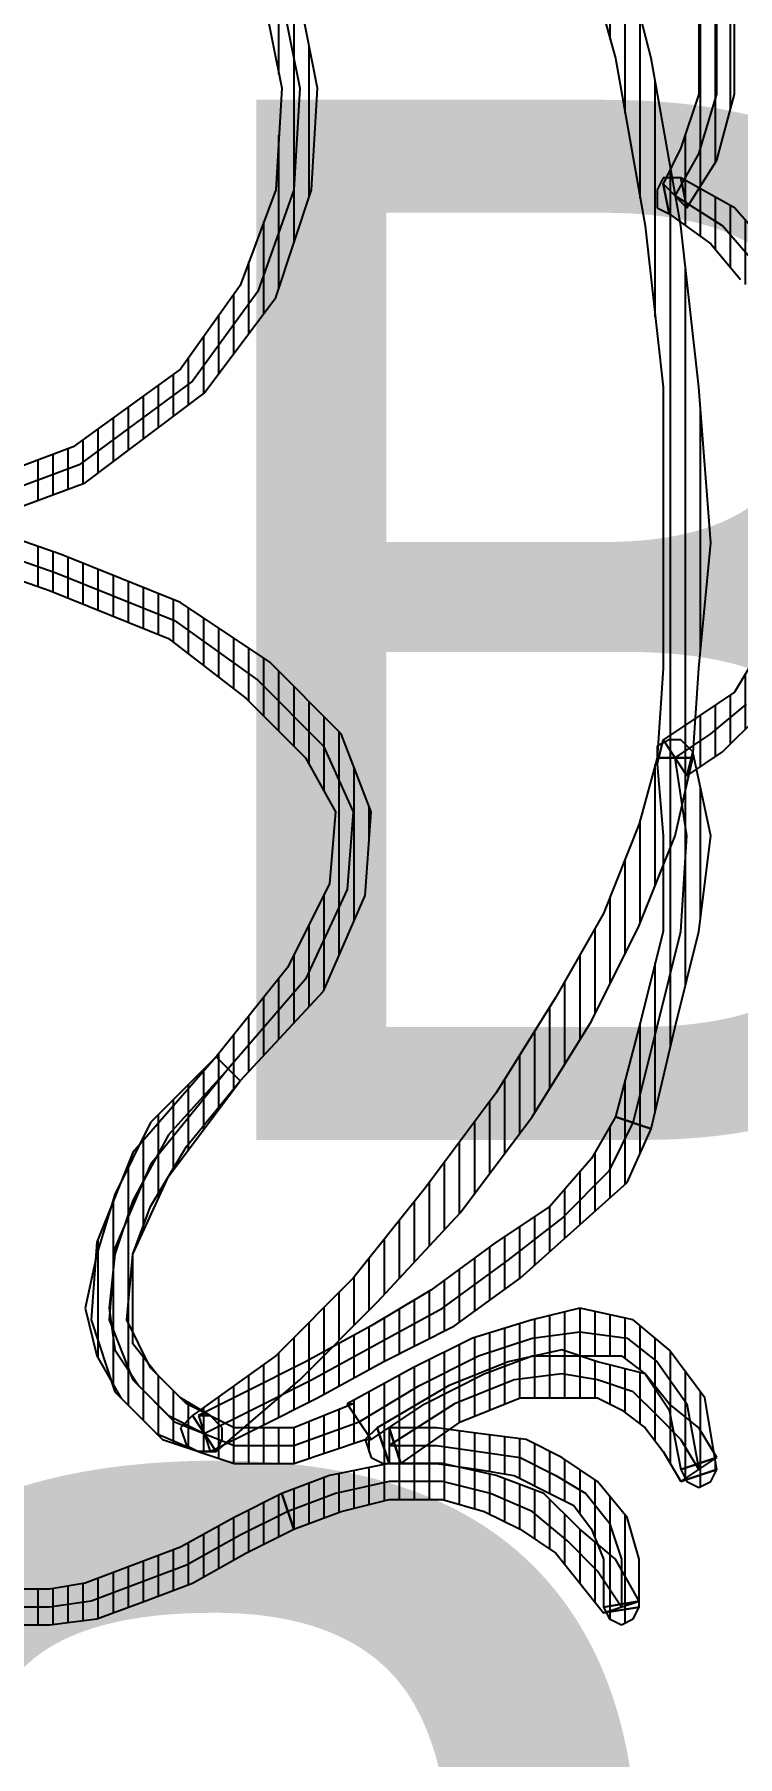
# Model space of a CAD drawing. Header units: millimetres. Extents: x 11489 to 12006, y 36725 to 37730.
# Drawn here: x 11681.57 to 11687.41, y 36931.5 to 36945.81 of the extents above; entities that cross this region are included whole.
import ezdxf
from ezdxf.enums import TextEntityAlignment as Align

# ---------------------------------------------------------------- set-up
doc = ezdxf.new("R2010")
doc.units = ezdxf.units.MM
doc.layers.add('OC-Mutfak_Ekipman', color=252, linetype='Continuous')
doc.styles.add('TAKSİM', font='GOTHIC.TTF', dxfattribs={"height": 7})
pattern_1 = [(360, (-19413.11011, 29189.02214), (1e-16, 0.125), [25])]

# ---------------------------------------------------------------- blocks, each defined once
blk = doc.blocks.new('A$C0b4f8896')
at = {"ltscale": 30}
h = blk.add_hatch(dxfattribs=at)
h.set_pattern_fill('DC_LINES', color=256, scale=0.1, style=0)
h.set_pattern_definition(pattern_1)
edge = h.paths.add_edge_path(flags=0)
edge.add_line((27.718, 44.479), (27.42, 44.479))
edge.add_line((27.42, 44.479), (27.917, 43.143))
edge.add_line((27.917, 43.143), (28.662, 42.153))
edge.add_line((28.662, 42.153), (29.457, 41.56))
edge.add_line((29.457, 41.56), (30.351, 41.263))
edge.add_line((30.351, 41.263), (31.195, 41.213))
edge.add_line((31.195, 41.213), (31.941, 41.361))
edge.add_line((31.941, 41.361), (32.686, 41.56))
edge.add_line((32.686, 41.56), (33.232, 41.856))
edge.add_line((33.232, 41.856), (33.033, 42.153))
edge.add_line((33.033, 42.153), (32.586, 41.856))
edge.add_line((32.586, 41.856), (31.941, 41.658))
edge.add_line((31.941, 41.658), (31.195, 41.51))
edge.add_line((31.195, 41.51), (30.351, 41.56))
edge.add_line((30.351, 41.56), (29.556, 41.856))
edge.add_line((29.556, 41.856), (28.861, 42.351))
edge.add_line((28.861, 42.351), (28.215, 43.241))
edge.add_line((28.215, 43.241), (27.718, 44.577))
edge.add_line((27.718, 44.577), (27.42, 44.577))
edge.add_line((27.42, 44.577), (27.718, 44.577))
edge.add_line((27.718, 44.577), (27.619, 44.677))
edge.add_line((27.619, 44.677), (27.52, 44.677))
edge.add_line((27.52, 44.677), (27.42, 44.627))
edge.add_line((27.42, 44.627), (27.42, 44.479))
h = blk.add_hatch(dxfattribs=at)
h.set_pattern_fill('DC_LINES', color=256, scale=0.1, style=0)
h.set_pattern_definition(pattern_1)
edge = h.paths.add_edge_path(flags=0)
edge.add_line((27.718, 44.479), (27.42, 44.479))
edge.add_line((27.42, 44.479), (27.917, 43.143))
edge.add_line((27.917, 43.143), (28.662, 42.153))
edge.add_line((28.662, 42.153), (29.457, 41.56))
edge.add_line((29.457, 41.56), (30.351, 41.263))
edge.add_line((30.351, 41.263), (31.195, 41.213))
edge.add_line((31.195, 41.213), (31.941, 41.361))
edge.add_line((31.941, 41.361), (32.686, 41.56))
edge.add_line((32.686, 41.56), (33.232, 41.856))
edge.add_line((33.232, 41.856), (33.033, 42.153))
edge.add_line((33.033, 42.153), (32.586, 41.856))
edge.add_line((32.586, 41.856), (31.941, 41.658))
edge.add_line((31.941, 41.658), (31.195, 41.51))
edge.add_line((31.195, 41.51), (30.351, 41.56))
edge.add_line((30.351, 41.56), (29.556, 41.856))
edge.add_line((29.556, 41.856), (28.861, 42.351))
edge.add_line((28.861, 42.351), (28.215, 43.241))
edge.add_line((28.215, 43.241), (27.718, 44.577))
edge.add_line((27.718, 44.577), (27.42, 44.577))
edge.add_line((27.42, 44.577), (27.718, 44.577))
edge.add_line((27.718, 44.577), (27.619, 44.677))
edge.add_line((27.619, 44.677), (27.52, 44.677))
edge.add_line((27.52, 44.677), (27.42, 44.627))
edge.add_line((27.42, 44.627), (27.42, 44.479))
h = blk.add_hatch(dxfattribs=at)
h.set_pattern_fill('DC_LINES', color=256, scale=0.1, style=0)
h.set_pattern_definition(pattern_1)
edge = h.paths.add_edge_path(flags=0)
edge.add_line((18.827, 44.38), (18.876, 44.527))
edge.add_line((18.876, 44.527), (18.578, 44.182))
edge.add_line((18.578, 44.182), (18.429, 43.786))
edge.add_line((18.429, 43.786), (18.429, 43.439))
edge.add_line((18.429, 43.439), (18.479, 43.044))
edge.add_line((18.479, 43.044), (18.628, 42.647))
edge.add_line((18.628, 42.647), (18.777, 42.252))
edge.add_line((18.777, 42.252), (19.025, 41.807))
edge.add_line((19.025, 41.807), (19.224, 41.411))
edge.add_line((19.224, 41.411), (19.522, 41.51))
edge.add_line((19.522, 41.51), (19.323, 41.905))
edge.add_line((19.323, 41.905), (19.075, 42.351))
edge.add_line((19.075, 42.351), (18.926, 42.747))
edge.add_line((18.926, 42.747), (18.777, 43.143))
edge.add_line((18.777, 43.143), (18.727, 43.439))
edge.add_line((18.727, 43.439), (18.727, 43.786))
edge.add_line((18.727, 43.786), (18.876, 43.983))
edge.add_line((18.876, 43.983), (19.075, 44.231))
edge.add_line((19.075, 44.231), (19.125, 44.38))
edge.add_line((19.125, 44.38), (19.075, 44.231))
edge.add_line((19.075, 44.231), (19.174, 44.33))
edge.add_line((19.174, 44.33), (19.125, 44.479))
edge.add_line((19.125, 44.479), (19.025, 44.527))
edge.add_line((19.025, 44.527), (18.876, 44.527))
h = blk.add_hatch(dxfattribs=at)
h.set_pattern_fill('DC_LINES', color=256, scale=0.1, style=0)
h.set_pattern_definition(pattern_1)
edge = h.paths.add_edge_path(flags=0)
edge.add_line((22.95, 41.856), (23.695, 41.163))
edge.add_line((23.695, 41.163), (24.489, 40.817))
edge.add_line((24.489, 40.817), (25.185, 40.768))
edge.add_line((25.185, 40.768), (25.831, 41.016))
edge.add_line((25.831, 41.016), (26.427, 41.608))
edge.add_line((26.427, 41.608), (26.923, 42.351))
edge.add_line((26.923, 42.351), (27.321, 43.341))
edge.add_line((27.321, 43.341), (27.718, 44.479))
edge.add_line((27.718, 44.479), (27.42, 44.577))
edge.add_line((27.42, 44.577), (27.023, 43.439))
edge.add_line((27.023, 43.439), (26.625, 42.45))
edge.add_line((26.625, 42.45), (26.129, 41.807))
edge.add_line((26.129, 41.807), (25.632, 41.312))
edge.add_line((25.632, 41.312), (25.185, 41.064))
edge.add_line((25.185, 41.064), (24.589, 41.114))
edge.add_line((24.589, 41.114), (23.893, 41.46))
edge.add_line((23.893, 41.46), (23.148, 42.054))
h = blk.add_hatch(dxfattribs=at)
h.set_pattern_fill('DC_LINES', color=256, scale=0.1, style=0)
h.set_pattern_definition(pattern_1)
edge = h.paths.add_edge_path(flags=0)
edge.add_line((22.95, 41.856), (23.695, 41.163))
edge.add_line((23.695, 41.163), (24.489, 40.817))
edge.add_line((24.489, 40.817), (25.185, 40.768))
edge.add_line((25.185, 40.768), (25.831, 41.016))
edge.add_line((25.831, 41.016), (26.427, 41.608))
edge.add_line((26.427, 41.608), (26.923, 42.351))
edge.add_line((26.923, 42.351), (27.321, 43.341))
edge.add_line((27.321, 43.341), (27.718, 44.479))
edge.add_line((27.718, 44.479), (27.42, 44.577))
edge.add_line((27.42, 44.577), (27.023, 43.439))
edge.add_line((27.023, 43.439), (26.625, 42.45))
edge.add_line((26.625, 42.45), (26.129, 41.807))
edge.add_line((26.129, 41.807), (25.632, 41.312))
edge.add_line((25.632, 41.312), (25.185, 41.064))
edge.add_line((25.185, 41.064), (24.589, 41.114))
edge.add_line((24.589, 41.114), (23.893, 41.46))
edge.add_line((23.893, 41.46), (23.148, 42.054))
h = blk.add_hatch(dxfattribs=at)
h.set_pattern_fill('DC_LINES', color=256, scale=0.1, style=0)
h.set_pattern_definition(pattern_1)
edge = h.paths.add_edge_path(flags=0)
edge.add_line((20.267, 40.966), (20.267, 40.916))
edge.add_line((20.267, 40.916), (20.068, 41.411))
edge.add_line((20.068, 41.411), (20.068, 41.905))
edge.add_line((20.068, 41.905), (20.267, 42.302))
edge.add_line((20.267, 42.302), (20.565, 42.599))
edge.add_line((20.565, 42.599), (20.963, 42.796))
edge.add_line((20.963, 42.796), (21.509, 42.747))
edge.add_line((21.509, 42.747), (22.155, 42.45))
edge.add_line((22.155, 42.45), (22.95, 41.856))
edge.add_line((22.95, 41.856), (23.148, 42.054))
edge.add_line((23.148, 42.054), (22.353, 42.747))
edge.add_line((22.353, 42.747), (21.608, 43.044))
edge.add_line((21.608, 43.044), (20.963, 43.093))
edge.add_line((20.963, 43.093), (20.366, 42.896))
edge.add_line((20.366, 42.896), (19.969, 42.499))
edge.add_line((19.969, 42.499), (19.77, 41.905))
edge.add_line((19.77, 41.905), (19.77, 41.411))
edge.add_line((19.77, 41.411), (19.969, 40.817))
edge.add_line((19.969, 40.817), (19.969, 40.768))
h = blk.add_hatch(dxfattribs=at)
h.set_pattern_fill('DC_LINES', color=256, scale=0.1, style=0)
h.set_pattern_definition(pattern_1)
edge = h.paths.add_edge_path(flags=0)
edge.add_line((20.168, 42.202), (20.168, 42.104))
edge.add_line((20.168, 42.104), (20.317, 42.351))
edge.add_line((20.317, 42.351), (20.515, 42.549))
edge.add_line((20.515, 42.549), (20.764, 42.747))
edge.add_line((20.764, 42.747), (21.062, 42.747))
edge.add_line((21.062, 42.747), (21.509, 42.747))
edge.add_line((21.509, 42.747), (21.906, 42.599))
edge.add_line((21.906, 42.599), (22.403, 42.302))
edge.add_line((22.403, 42.302), (22.95, 41.856))
edge.add_line((22.95, 41.856), (23.148, 42.054))
edge.add_line((23.148, 42.054), (22.602, 42.599))
edge.add_line((22.602, 42.599), (22.006, 42.896))
edge.add_line((22.006, 42.896), (21.509, 43.044))
edge.add_line((21.509, 43.044), (21.062, 43.143))
edge.add_line((21.062, 43.143), (20.664, 43.044))
edge.add_line((20.664, 43.044), (20.317, 42.846))
edge.add_line((20.317, 42.846), (20.019, 42.549))
edge.add_line((20.019, 42.549), (19.87, 42.202))
edge.add_line((19.87, 42.202), (19.87, 42.104))
edge.add_line((19.87, 42.104), (19.87, 42.202))
edge.add_line((19.87, 42.202), (19.87, 42.054))
edge.add_line((19.87, 42.054), (19.969, 42.005))
edge.add_line((19.969, 42.005), (20.068, 42.005))
edge.add_line((20.068, 42.005), (20.168, 42.104))
h = blk.add_hatch(dxfattribs=at)
h.set_pattern_fill('DC_LINES', color=256, scale=0.1, style=0)
h.set_pattern_definition(pattern_1)
edge = h.paths.add_edge_path(flags=0)
edge.add_line((25.632, 38.393), (25.085, 38.541))
edge.add_line((25.085, 38.541), (24.34, 38.838))
edge.add_line((24.34, 38.838), (23.645, 39.234))
edge.add_line((23.645, 39.234), (22.85, 39.729))
edge.add_line((22.85, 39.729), (22.055, 40.322))
edge.add_line((22.055, 40.322), (21.31, 40.916))
edge.add_line((21.31, 40.916), (20.664, 41.56))
edge.add_line((20.664, 41.56), (20.168, 42.252))
edge.add_line((20.168, 42.252), (19.87, 42.054))
edge.add_line((19.87, 42.054), (20.466, 41.361))
edge.add_line((20.466, 41.361), (21.112, 40.718))
edge.add_line((21.112, 40.718), (21.857, 40.025))
edge.add_line((21.857, 40.025), (22.651, 39.432))
edge.add_line((22.651, 39.432), (23.446, 38.938))
edge.add_line((23.446, 38.938), (24.241, 38.541))
edge.add_line((24.241, 38.541), (24.986, 38.244))
edge.add_line((24.986, 38.244), (25.632, 38.096))
h = blk.add_hatch(dxfattribs=at)
h.set_pattern_fill('DC_LINES', color=256, scale=0.1, style=0)
h.set_pattern_definition(pattern_1)
edge = h.paths.add_edge_path(flags=0)
edge.add_line((22.651, 38.739), (22.304, 38.938))
edge.add_line((22.304, 38.938), (21.906, 39.283))
edge.add_line((21.906, 39.283), (21.608, 39.729))
edge.add_line((21.608, 39.729), (21.211, 40.273))
edge.add_line((21.211, 40.273), (20.913, 40.768))
edge.add_line((20.913, 40.768), (20.615, 41.312))
edge.add_line((20.615, 41.312), (20.366, 41.807))
edge.add_line((20.366, 41.807), (20.168, 42.202))
edge.add_line((20.168, 42.202), (19.87, 42.104))
edge.add_line((19.87, 42.104), (20.068, 41.708))
edge.add_line((20.068, 41.708), (20.317, 41.213))
edge.add_line((20.317, 41.213), (20.615, 40.669))
edge.add_line((20.615, 40.669), (20.913, 40.075))
edge.add_line((20.913, 40.075), (21.31, 39.531))
edge.add_line((21.31, 39.531), (21.708, 39.086))
edge.add_line((21.708, 39.086), (22.105, 38.641))
edge.add_line((22.105, 38.641), (22.552, 38.442))
h = blk.add_hatch(dxfattribs=at)
h.set_pattern_fill('DC_LINES', color=256, scale=0.1, style=0)
h.set_pattern_definition(pattern_1)
edge = h.paths.add_edge_path(flags=0)
edge.add_line((19.224, 41.411), (19.373, 41.016))
edge.add_line((19.373, 41.016), (19.472, 40.619))
edge.add_line((19.472, 40.619), (19.472, 40.174))
edge.add_line((19.472, 40.174), (19.373, 39.828))
edge.add_line((19.373, 39.828), (19.224, 39.531))
edge.add_line((19.224, 39.531), (19.025, 39.234))
edge.add_line((19.025, 39.234), (18.777, 39.036))
edge.add_line((18.777, 39.036), (18.529, 38.838))
edge.add_line((18.529, 38.838), (18.628, 38.541))
edge.add_line((18.628, 38.541), (18.976, 38.739))
edge.add_line((18.976, 38.739), (19.224, 39.036))
edge.add_line((19.224, 39.036), (19.522, 39.333))
edge.add_line((19.522, 39.333), (19.671, 39.729))
edge.add_line((19.671, 39.729), (19.77, 40.174))
edge.add_line((19.77, 40.174), (19.77, 40.619))
edge.add_line((19.77, 40.619), (19.671, 41.114))
edge.add_line((19.671, 41.114), (19.522, 41.51))
h = blk.add_hatch(dxfattribs=at)
h.set_pattern_fill('DC_LINES', color=256, scale=0.1, style=0)
h.set_pattern_definition(pattern_1)
edge = h.paths.add_edge_path(flags=0)
edge.add_line((19.621, 38.195), (19.721, 37.898))
edge.add_line((19.721, 37.898), (20.317, 37.997))
edge.add_line((20.317, 37.997), (20.714, 38.294))
edge.add_line((20.714, 38.294), (20.963, 38.591))
edge.add_line((20.963, 38.591), (21.062, 39.036))
edge.add_line((21.062, 39.036), (20.963, 39.432))
edge.add_line((20.963, 39.432), (20.813, 39.927))
edge.add_line((20.813, 39.927), (20.565, 40.421))
edge.add_line((20.565, 40.421), (20.267, 40.966))
edge.add_line((20.267, 40.966), (19.969, 40.768))
edge.add_line((19.969, 40.768), (20.267, 40.322))
edge.add_line((20.267, 40.322), (20.515, 39.828))
edge.add_line((20.515, 39.828), (20.664, 39.432))
edge.add_line((20.664, 39.432), (20.664, 39.036))
edge.add_line((20.664, 39.036), (20.664, 38.689))
edge.add_line((20.664, 38.689), (20.515, 38.492))
edge.add_line((20.515, 38.492), (20.217, 38.294))
edge.add_line((20.217, 38.294), (19.721, 38.195))
edge.add_line((19.721, 38.195), (19.82, 37.898))
edge.add_line((19.82, 37.898), (19.721, 38.195))
edge.add_line((19.721, 38.195), (19.621, 38.146))
edge.add_line((19.621, 38.146), (19.572, 38.047))
edge.add_line((19.572, 38.047), (19.621, 37.947))
edge.add_line((19.621, 37.947), (19.721, 37.898))
h = blk.add_hatch(dxfattribs=at)
h.set_pattern_fill('DC_LINES', color=256, scale=0.1, style=0)
h.set_pattern_definition(pattern_1)
edge = h.paths.add_edge_path(flags=0)
edge.add_line((20.068, 40.619), (19.77, 40.521))
edge.add_line((19.77, 40.521), (20.118, 40.025))
edge.add_line((20.118, 40.025), (20.317, 39.531))
edge.add_line((20.317, 39.531), (20.317, 39.185))
edge.add_line((20.317, 39.185), (20.317, 38.888))
edge.add_line((20.317, 38.888), (20.217, 38.689))
edge.add_line((20.217, 38.689), (20.068, 38.492))
edge.add_line((20.068, 38.492), (19.87, 38.344))
edge.add_line((19.87, 38.344), (19.621, 38.195))
edge.add_line((19.621, 38.195), (19.82, 37.898))
edge.add_line((19.82, 37.898), (20.068, 38.047))
edge.add_line((20.068, 38.047), (20.267, 38.294))
edge.add_line((20.267, 38.294), (20.515, 38.492))
edge.add_line((20.515, 38.492), (20.615, 38.888))
edge.add_line((20.615, 38.888), (20.714, 39.185))
edge.add_line((20.714, 39.185), (20.615, 39.63))
edge.add_line((20.615, 39.63), (20.416, 40.125))
edge.add_line((20.416, 40.125), (20.068, 40.718))
edge.add_line((20.068, 40.718), (19.77, 40.619))
edge.add_line((19.77, 40.619), (20.068, 40.718))
edge.add_line((20.068, 40.718), (19.969, 40.817))
edge.add_line((19.969, 40.817), (19.82, 40.768))
edge.add_line((19.82, 40.768), (19.77, 40.669))
edge.add_line((19.77, 40.669), (19.77, 40.521))
h = blk.add_hatch(dxfattribs=at)
h.set_pattern_fill('DC_LINES', color=256, scale=0.1, style=0)
h.set_pattern_definition(pattern_1)
edge = h.paths.add_edge_path(flags=0)
edge.add_line((18.529, 38.838), (18.578, 38.541))
edge.add_line((18.578, 38.541), (18.976, 38.541))
edge.add_line((18.976, 38.541), (19.323, 38.641))
edge.add_line((19.323, 38.641), (19.621, 38.888))
edge.add_line((19.621, 38.888), (19.82, 39.185))
edge.add_line((19.82, 39.185), (19.969, 39.481))
edge.add_line((19.969, 39.481), (20.019, 39.877))
edge.add_line((20.019, 39.877), (20.068, 40.224))
edge.add_line((20.068, 40.224), (20.068, 40.619))
edge.add_line((20.068, 40.619), (19.77, 40.619))
edge.add_line((19.77, 40.619), (19.77, 40.224))
edge.add_line((19.77, 40.224), (19.721, 39.877))
edge.add_line((19.721, 39.877), (19.671, 39.58))
edge.add_line((19.671, 39.58), (19.522, 39.283))
edge.add_line((19.522, 39.283), (19.423, 39.086))
edge.add_line((19.423, 39.086), (19.224, 38.938))
edge.add_line((19.224, 38.938), (18.976, 38.838))
edge.add_line((18.976, 38.838), (18.578, 38.838))
edge.add_line((18.578, 38.838), (18.628, 38.541))
edge.add_line((18.628, 38.541), (18.578, 38.838))
edge.add_line((18.578, 38.838), (18.479, 38.789))
edge.add_line((18.479, 38.789), (18.429, 38.689))
edge.add_line((18.429, 38.689), (18.479, 38.591))
edge.add_line((18.479, 38.591), (18.578, 38.541))
h = blk.add_hatch(dxfattribs=at)
h.set_pattern_fill('DC_LINES', color=256, scale=0.1, style=0)
h.set_pattern_definition(pattern_1)
edge = h.paths.add_edge_path(flags=0)
edge.add_line((34.673, 40.273), (33.779, 39.63))
edge.add_line((33.779, 39.63), (32.686, 39.086))
edge.add_line((32.686, 39.086), (31.444, 38.739))
edge.add_line((31.444, 38.739), (30.053, 38.492))
edge.add_line((30.053, 38.492), (28.712, 38.344))
edge.add_line((28.712, 38.344), (27.42, 38.344))
edge.add_line((27.42, 38.344), (26.377, 38.344))
edge.add_line((26.377, 38.344), (25.632, 38.393))
edge.add_line((25.632, 38.393), (25.632, 38.096))
edge.add_line((25.632, 38.096), (26.377, 38.047))
edge.add_line((26.377, 38.047), (27.42, 37.947))
edge.add_line((27.42, 37.947), (28.712, 38.047))
edge.add_line((28.712, 38.047), (30.053, 38.195))
edge.add_line((30.053, 38.195), (31.444, 38.442))
edge.add_line((31.444, 38.442), (32.785, 38.789))
edge.add_line((32.785, 38.789), (33.977, 39.333))
edge.add_line((33.977, 39.333), (34.871, 40.075))
h = blk.add_hatch(dxfattribs=at)
h.set_pattern_fill('DC_LINES', color=256, scale=0.1, style=0)
h.set_pattern_definition(pattern_1)
edge = h.paths.add_edge_path(flags=0)
edge.add_line((34.573, 40.125), (34.573, 40.075))
edge.add_line((34.573, 40.075), (34.176, 39.383))
edge.add_line((34.176, 39.383), (33.629, 38.838))
edge.add_line((33.629, 38.838), (33.033, 38.442))
edge.add_line((33.033, 38.442), (32.388, 38.195))
edge.add_line((32.388, 38.195), (31.742, 38.047))
edge.add_line((31.742, 38.047), (31.146, 38.047))
edge.add_line((31.146, 38.047), (30.699, 38.195))
edge.add_line((30.699, 38.195), (30.401, 38.344))
edge.add_line((30.401, 38.344), (30.202, 38.146))
edge.add_line((30.202, 38.146), (30.599, 37.898))
edge.add_line((30.599, 37.898), (31.146, 37.75))
edge.add_line((31.146, 37.75), (31.742, 37.75))
edge.add_line((31.742, 37.75), (32.487, 37.898))
edge.add_line((32.487, 37.898), (33.133, 38.146))
edge.add_line((33.133, 38.146), (33.828, 38.541))
edge.add_line((33.828, 38.541), (34.474, 39.185))
edge.add_line((34.474, 39.185), (34.871, 39.977))
edge.add_line((34.871, 39.977), (34.871, 39.927))
edge.add_line((34.871, 39.927), (34.871, 39.977))
edge.add_line((34.871, 39.977), (34.871, 40.125))
edge.add_line((34.871, 40.125), (34.772, 40.174))
edge.add_line((34.772, 40.174), (34.623, 40.174))
edge.add_line((34.623, 40.174), (34.573, 40.075))
h = blk.add_hatch(dxfattribs=at)
h.set_pattern_fill('DC_LINES', color=256, scale=0.1, style=0)
h.set_pattern_definition(pattern_1)
edge = h.paths.add_edge_path(flags=0)
edge.add_line((25.781, 38.344), (25.582, 38.393))
edge.add_line((25.582, 38.393), (24.986, 38.344))
edge.add_line((24.986, 38.344), (24.191, 38.344))
edge.add_line((24.191, 38.344), (23.397, 38.541))
edge.add_line((23.397, 38.541), (22.651, 38.739))
edge.add_line((22.651, 38.739), (22.552, 38.442))
edge.add_line((22.552, 38.442), (23.397, 38.244))
edge.add_line((23.397, 38.244), (24.191, 38.047))
edge.add_line((24.191, 38.047), (24.986, 37.947))
edge.add_line((24.986, 37.947), (25.682, 38.096))
edge.add_line((25.682, 38.096), (25.483, 38.146))
edge.add_line((25.483, 38.146), (25.682, 38.096))
edge.add_line((25.682, 38.096), (25.781, 38.195))
edge.add_line((25.781, 38.195), (25.781, 38.294))
edge.add_line((25.781, 38.294), (25.731, 38.393))
edge.add_line((25.731, 38.393), (25.582, 38.393))
h = blk.add_hatch(dxfattribs=at)
h.set_pattern_fill('DC_LINES', color=256, scale=0.1, style=0)
h.set_pattern_definition(pattern_1)
edge = h.paths.add_edge_path(flags=0)
edge.add_line((26.874, 37.305), (26.725, 37.453))
edge.add_line((26.725, 37.453), (26.427, 37.602))
edge.add_line((26.427, 37.602), (26.178, 37.75))
edge.add_line((26.178, 37.75), (25.98, 38.047))
edge.add_line((25.98, 38.047), (25.781, 38.344))
edge.add_line((25.781, 38.344), (25.483, 38.146))
edge.add_line((25.483, 38.146), (25.682, 37.849))
edge.add_line((25.682, 37.849), (25.98, 37.552))
edge.add_line((25.98, 37.552), (26.327, 37.305))
edge.add_line((26.327, 37.305), (26.725, 37.156))
edge.add_line((26.725, 37.156), (26.576, 37.305))
edge.add_line((26.576, 37.305), (26.725, 37.156))
edge.add_line((26.725, 37.156), (26.824, 37.205))
edge.add_line((26.824, 37.205), (26.874, 37.305))
edge.add_line((26.874, 37.305), (26.824, 37.403))
edge.add_line((26.824, 37.403), (26.725, 37.453))
h = blk.add_hatch(dxfattribs=at)
h.set_pattern_fill('DC_LINES', color=256, scale=0.1, style=0)
h.set_pattern_definition(pattern_1)
edge = h.paths.add_edge_path(flags=0)
edge.add_line((30.401, 38.344), (30.152, 38.294))
edge.add_line((30.152, 38.294), (29.904, 37.947))
edge.add_line((29.904, 37.947), (29.606, 37.7))
edge.add_line((29.606, 37.7), (29.357, 37.453))
edge.add_line((29.357, 37.453), (29.159, 37.453))
edge.add_line((29.159, 37.453), (29.159, 37.057))
edge.add_line((29.159, 37.057), (29.457, 37.156))
edge.add_line((29.457, 37.156), (29.805, 37.403))
edge.add_line((29.805, 37.403), (30.202, 37.75))
edge.add_line((30.202, 37.75), (30.45, 38.195))
edge.add_line((30.45, 38.195), (30.202, 38.146))
edge.add_line((30.202, 38.146), (30.45, 38.195))
edge.add_line((30.45, 38.195), (30.45, 38.344))
edge.add_line((30.45, 38.344), (30.351, 38.393))
edge.add_line((30.351, 38.393), (30.202, 38.393))
edge.add_line((30.202, 38.393), (30.152, 38.294))
for p, q in [((27.42, 44.577), (27.023, 43.439)), ((27.42, 44.577), (27.023, 43.439)), ((27.569, 44.527), (27.172, 43.39)), ((27.569, 44.527), (27.172, 43.39)), ((28.066, 43.192), (27.569, 44.527)), ((28.066, 43.192), (27.569, 44.527)), ((28.215, 43.241), (27.718, 44.577)), ((28.215, 43.241), (27.718, 44.577)), ((27.321, 43.341), (27.718, 44.479)), ((27.321, 43.341), (27.718, 44.479)), ((27.42, 44.479), (27.917, 43.143)), ((27.42, 44.479), (27.917, 43.143)), ((18.429, 43.786), (18.429, 43.439)), ((18.578, 43.439), (18.578, 43.786)), ((18.727, 43.439), (18.727, 43.786)), ((18.429, 43.439), (18.479, 43.044)), ((18.628, 43.093), (18.578, 43.439)), ((18.777, 43.143), (18.727, 43.439)), ((27.023, 43.439), (26.625, 42.45)), ((27.023, 43.439), (26.625, 42.45)), ((27.172, 43.39), (26.774, 42.4)), ((27.172, 43.39), (26.774, 42.4)), ((26.923, 42.351), (27.321, 43.341)), ((26.923, 42.351), (27.321, 43.341)), ((28.861, 42.351), (28.215, 43.241)), ((28.861, 42.351), (28.215, 43.241)), ((18.777, 42.697), (18.628, 43.093)), ((18.926, 42.747), (18.777, 43.143)), ((20.963, 43.093), (20.366, 42.896)), ((21.062, 43.143), (20.664, 43.044)), ((21.608, 43.044), (20.963, 43.093)), ((21.509, 43.044), (21.062, 43.143)), ((27.917, 43.143), (28.662, 42.153)), ((27.917, 43.143), (28.662, 42.153)), ((28.761, 42.252), (28.066, 43.192)), ((28.761, 42.252), (28.066, 43.192)), ((18.479, 43.044), (18.628, 42.647)), ((20.664, 43.044), (20.317, 42.846)), ((20.963, 42.944), (20.466, 42.747)), ((21.062, 42.944), (20.714, 42.896)), ((21.559, 42.896), (20.963, 42.944)), ((21.509, 42.896), (21.062, 42.944)), ((22.006, 42.896), (21.509, 43.044)), ((22.353, 42.747), (21.608, 43.044)), ((20.366, 42.896), (19.969, 42.499)), ((20.317, 42.846), (20.019, 42.549)), ((20.714, 42.896), (20.416, 42.697)), ((20.565, 42.599), (20.963, 42.796)), ((20.963, 42.796), (21.509, 42.747)), ((21.956, 42.747), (21.509, 42.896)), ((22.254, 42.599), (21.559, 42.896)), ((22.602, 42.599), (22.006, 42.896)), ((18.628, 42.647), (18.777, 42.252)), ((18.926, 42.302), (18.777, 42.697)), ((19.075, 42.351), (18.926, 42.747)), ((20.466, 42.747), (20.118, 42.4)), ((20.416, 42.697), (20.168, 42.45)), ((20.515, 42.549), (20.764, 42.747)), ((20.764, 42.747), (21.062, 42.747)), ((21.062, 42.747), (21.509, 42.747)), ((21.509, 42.747), (21.906, 42.599)), ((21.509, 42.747), (22.155, 42.45)), ((22.502, 42.45), (21.956, 42.747)), ((23.148, 42.054), (22.353, 42.747)), ((19.969, 42.499), (19.77, 41.905)), ((20.019, 42.549), (19.87, 42.202)), ((20.267, 42.302), (20.565, 42.599)), ((20.317, 42.351), (20.515, 42.549)), ((21.906, 42.599), (22.403, 42.302)), ((23.049, 41.955), (22.254, 42.599)), ((23.148, 42.054), (22.602, 42.599)), ((19.323, 41.905), (19.075, 42.351)), ((20.118, 42.4), (19.919, 41.905)), ((20.068, 42.351), (19.919, 42.302)), ((20.168, 42.45), (20.019, 42.153)), ((20.168, 42.252), (20.068, 42.351)), ((20.168, 42.104), (20.317, 42.351)), ((22.155, 42.45), (22.95, 41.856)), ((23.049, 41.955), (22.502, 42.45)), ((26.625, 42.45), (26.129, 41.807)), ((26.625, 42.45), (26.129, 41.807)), ((26.774, 42.4), (26.278, 41.708)), ((26.774, 42.4), (26.278, 41.708)), ((26.427, 41.608), (26.923, 42.351)), ((26.427, 41.608), (26.923, 42.351)), ((29.556, 41.856), (28.861, 42.351)), ((29.556, 41.856), (28.861, 42.351)), ((18.777, 42.252), (19.025, 41.807)), ((19.174, 41.856), (18.926, 42.302)), ((19.919, 42.302), (19.87, 42.202)), ((19.87, 42.054), (20.168, 42.252)), ((20.168, 42.252), (19.87, 42.054)), ((20.068, 41.905), (20.267, 42.302)), ((20.168, 42.252), (20.168, 42.252)), ((20.664, 41.56), (20.168, 42.252)), ((22.403, 42.302), (22.95, 41.856)), ((29.507, 41.708), (28.761, 42.252)), ((29.507, 41.708), (28.761, 42.252)), ((19.87, 42.202), (19.87, 42.104)), ((19.87, 42.104), (19.87, 42.202)), ((19.87, 42.202), (19.87, 42.054)), ((19.87, 42.202), (19.87, 42.054)), ((20.168, 42.202), (19.87, 42.104)), ((19.87, 42.104), (20.068, 41.708)), ((20.019, 42.153), (20.217, 41.757)), ((20.068, 42.005), (20.168, 42.104)), ((20.168, 42.202), (20.168, 42.104)), ((20.168, 42.104), (20.168, 42.202)), ((20.168, 42.202), (20.168, 42.202)), ((20.366, 41.807), (20.168, 42.202)), ((28.662, 42.153), (29.457, 41.56)), ((28.662, 42.153), (29.457, 41.56)), ((19.87, 42.054), (19.969, 42.005)), ((19.87, 42.054), (20.466, 41.361)), ((19.969, 42.005), (20.068, 42.005)), ((23.148, 42.054), (22.95, 41.856)), ((22.95, 41.856), (23.148, 42.054)), ((23.148, 42.054), (22.95, 41.856)), ((22.95, 41.856), (23.148, 42.054)), ((23.794, 41.312), (23.049, 41.955)), ((23.794, 41.312), (23.049, 41.955)), ((23.893, 41.46), (23.148, 42.054)), ((23.148, 42.054), (23.148, 42.054)), ((23.893, 41.46), (23.148, 42.054)), ((23.148, 42.054), (23.148, 42.054)), ((19.025, 41.807), (19.224, 41.411)), ((19.373, 41.46), (19.174, 41.856)), ((19.522, 41.51), (19.323, 41.905)), ((19.77, 41.905), (19.77, 41.411)), ((19.919, 41.905), (19.919, 41.411)), ((20.068, 41.411), (20.068, 41.905)), ((20.615, 41.312), (20.366, 41.807)), ((22.95, 41.856), (22.95, 41.856)), ((22.95, 41.856), (23.695, 41.163)), ((22.95, 41.856), (22.95, 41.856)), ((22.95, 41.856), (22.95, 41.856)), ((22.95, 41.856), (23.695, 41.163)), ((22.95, 41.856), (22.95, 41.856)), ((26.129, 41.807), (25.632, 41.312)), ((26.129, 41.807), (25.632, 41.312)), ((30.351, 41.56), (29.556, 41.856)), ((30.351, 41.56), (29.556, 41.856)), ((20.068, 41.708), (20.317, 41.213)), ((20.217, 41.757), (20.466, 41.263)), ((26.278, 41.708), (25.731, 41.163)), ((26.278, 41.708), (25.731, 41.163)), ((30.351, 41.411), (29.507, 41.708)), ((30.351, 41.411), (29.507, 41.708)), ((31.941, 41.658), (31.195, 41.51)), ((31.941, 41.658), (31.195, 41.51)), ((19.224, 41.411), (19.522, 41.51)), ((19.522, 41.51), (19.224, 41.411)), ((19.671, 41.114), (19.522, 41.51)), ((19.522, 41.51), (19.522, 41.51)), ((21.31, 40.916), (20.664, 41.56)), ((25.831, 41.016), (26.427, 41.608)), ((25.831, 41.016), (26.427, 41.608)), ((29.457, 41.56), (30.351, 41.263)), ((29.457, 41.56), (30.351, 41.263)), ((31.195, 41.51), (30.351, 41.56)), ((31.195, 41.51), (30.351, 41.56)), ((31.941, 41.51), (31.195, 41.361)), ((31.941, 41.51), (31.195, 41.361)), ((19.224, 41.411), (19.224, 41.411)), ((19.224, 41.411), (19.373, 41.016)), ((19.224, 41.411), (19.224, 41.411)), ((19.522, 41.064), (19.373, 41.46)), ((19.77, 41.411), (19.969, 40.817)), ((19.919, 41.411), (20.118, 40.866)), ((20.267, 40.916), (20.068, 41.411)), ((20.466, 41.361), (21.112, 40.718)), ((24.589, 41.114), (23.893, 41.46)), ((24.589, 41.114), (23.893, 41.46)), ((31.195, 41.361), (30.351, 41.411)), ((31.195, 41.361), (30.351, 41.411)), ((31.195, 41.213), (31.941, 41.361)), ((31.195, 41.213), (31.941, 41.361)), ((20.317, 41.213), (20.615, 40.669)), ((20.466, 41.263), (20.764, 40.718)), ((20.913, 40.768), (20.615, 41.312)), ((24.539, 40.966), (23.794, 41.312)), ((24.539, 40.966), (23.794, 41.312)), ((25.632, 41.312), (25.185, 41.064)), ((25.632, 41.312), (25.185, 41.064)), ((30.351, 41.263), (31.195, 41.213)), ((30.351, 41.263), (31.195, 41.213)), ((19.621, 40.619), (19.522, 41.064)), ((19.77, 40.619), (19.671, 41.114)), ((23.695, 41.163), (24.489, 40.817)), ((23.695, 41.163), (24.489, 40.817)), ((25.185, 41.064), (24.589, 41.114)), ((25.185, 41.064), (24.589, 41.114)), ((25.731, 41.163), (25.185, 40.916)), ((25.731, 41.163), (25.185, 40.916)), ((19.373, 41.016), (19.472, 40.619)), ((19.969, 40.768), (20.267, 40.966)), ((20.267, 40.966), (19.969, 40.768)), ((20.267, 40.966), (20.267, 40.916)), ((20.267, 40.966), (20.267, 40.966)), ((20.565, 40.421), (20.267, 40.966)), ((22.055, 40.322), (21.31, 40.916)), ((25.185, 40.916), (24.539, 40.966)), ((25.185, 40.916), (24.539, 40.966)), ((25.185, 40.768), (25.831, 41.016)), ((25.185, 40.768), (25.831, 41.016)), ((19.969, 40.817), (19.82, 40.768)), ((19.969, 40.817), (19.969, 40.768)), ((20.068, 40.718), (19.969, 40.817)), ((20.118, 40.866), (20.416, 40.372)), ((24.489, 40.817), (25.185, 40.768)), ((24.489, 40.817), (25.185, 40.768)), ((19.82, 40.768), (19.77, 40.669)), ((20.068, 40.718), (19.77, 40.619)), ((19.77, 40.619), (20.068, 40.718)), ((19.77, 40.669), (19.77, 40.521)), ((19.969, 40.768), (20.267, 40.322)), ((20.416, 40.125), (20.068, 40.718)), ((20.615, 40.669), (20.913, 40.075)), ((20.764, 40.718), (21.062, 40.174)), ((21.211, 40.273), (20.913, 40.768)), ((21.112, 40.718), (21.857, 40.025)), ((19.472, 40.619), (19.472, 40.174)), ((19.621, 40.174), (19.621, 40.619)), ((20.068, 40.619), (19.77, 40.619)), ((19.77, 40.619), (19.77, 40.224)), ((19.77, 40.174), (19.77, 40.619)), ((20.068, 40.619), (19.77, 40.521)), ((19.77, 40.521), (20.068, 40.619)), ((19.77, 40.521), (20.118, 40.025)), ((20.267, 40.075), (19.919, 40.619)), ((19.919, 40.619), (19.919, 40.224)), ((20.068, 40.224), (20.068, 40.619)), ((20.068, 40.619), (20.068, 40.619)), ((20.416, 40.372), (20.664, 39.877)), ((20.813, 39.927), (20.565, 40.421)), ((19.77, 40.224), (19.721, 39.877)), ((19.919, 40.224), (19.87, 39.877)), ((20.019, 39.877), (20.068, 40.224)), ((20.267, 40.322), (20.515, 39.828)), ((21.608, 39.729), (21.211, 40.273)), ((22.85, 39.729), (22.055, 40.322)), ((19.472, 40.174), (19.373, 39.828)), ((19.522, 39.778), (19.621, 40.174)), ((19.671, 39.729), (19.77, 40.174)), ((20.466, 39.58), (20.267, 40.075)), ((20.615, 39.63), (20.416, 40.125)), ((20.913, 40.075), (21.31, 39.531)), ((21.062, 40.174), (21.459, 39.63)), ((20.118, 40.025), (20.317, 39.531)), ((20.963, 39.432), (20.813, 39.927)), ((21.857, 40.025), (22.651, 39.432)), ((19.373, 39.828), (19.224, 39.531)), ((19.373, 39.432), (19.522, 39.778)), ((19.721, 39.877), (19.671, 39.58)), ((19.87, 39.877), (19.82, 39.531)), ((19.969, 39.481), (20.019, 39.877)), ((20.515, 39.828), (20.664, 39.432)), ((20.664, 39.877), (20.813, 39.432)), ((19.522, 39.333), (19.671, 39.729)), ((20.714, 39.185), (20.615, 39.63)), ((21.459, 39.63), (21.807, 39.185)), ((21.906, 39.283), (21.608, 39.729)), ((23.645, 39.234), (22.85, 39.729)), ((19.224, 39.531), (19.025, 39.234)), ((19.671, 39.58), (19.522, 39.283)), ((19.82, 39.531), (19.671, 39.234)), ((20.317, 39.531), (20.317, 39.185)), ((20.515, 39.185), (20.466, 39.58)), ((21.31, 39.531), (21.708, 39.086)), ((19.125, 39.135), (19.373, 39.432)), ((19.82, 39.185), (19.969, 39.481)), ((20.664, 39.432), (20.664, 39.036)), ((20.813, 39.432), (20.863, 39.036)), ((21.062, 39.036), (20.963, 39.432)), ((22.651, 39.432), (23.446, 38.938)), ((19.025, 39.234), (18.777, 39.036)), ((19.224, 39.036), (19.522, 39.333)), ((19.522, 39.283), (19.423, 39.086)), ((19.671, 39.234), (19.522, 38.986)), ((22.304, 38.938), (21.906, 39.283)), ((24.34, 38.838), (23.645, 39.234)), ((18.876, 38.888), (19.125, 39.135)), ((19.423, 39.086), (19.224, 38.938)), ((19.621, 38.888), (19.82, 39.185)), ((20.317, 39.185), (20.317, 38.888)), ((20.466, 38.888), (20.515, 39.185)), ((20.615, 38.888), (20.714, 39.185)), ((21.708, 39.086), (22.105, 38.641)), ((21.807, 39.185), (22.204, 38.789)), ((32.686, 39.086), (31.444, 38.739)), ((18.777, 39.036), (18.529, 38.838)), ((18.976, 38.739), (19.224, 39.036)), ((19.224, 38.938), (18.976, 38.838)), ((19.522, 38.986), (19.274, 38.789)), ((20.664, 39.036), (20.664, 38.689)), ((20.863, 39.036), (20.813, 38.641)), ((20.963, 38.591), (21.062, 39.036)), ((22.651, 38.739), (22.304, 38.938)), ((23.446, 38.938), (24.241, 38.541)), ((18.479, 38.789), (18.429, 38.689)), ((18.578, 38.838), (18.479, 38.789)), ((18.529, 38.838), (18.578, 38.541)), ((18.578, 38.541), (18.529, 38.838)), ((18.529, 38.838), (18.529, 38.838)), ((18.529, 38.838), (18.628, 38.541)), ((18.578, 38.689), (18.876, 38.888)), ((18.976, 38.838), (18.578, 38.838)), ((18.578, 38.838), (18.628, 38.541)), ((18.628, 38.541), (18.578, 38.838)), ((19.274, 38.789), (18.976, 38.689)), ((19.323, 38.641), (19.621, 38.888)), ((20.317, 38.888), (20.217, 38.689)), ((20.366, 38.591), (20.466, 38.888)), ((20.515, 38.492), (20.615, 38.888)), ((22.204, 38.789), (22.602, 38.591)), ((25.085, 38.541), (24.34, 38.838)), ((31.444, 38.442), (32.785, 38.789)), ((18.429, 38.689), (18.479, 38.591)), ((18.976, 38.689), (18.578, 38.689)), ((18.628, 38.541), (18.976, 38.739)), ((18.976, 38.541), (19.323, 38.641)), ((20.217, 38.689), (20.068, 38.492)), ((20.664, 38.689), (20.515, 38.492)), ((20.813, 38.641), (20.615, 38.393)), ((22.105, 38.641), (22.552, 38.442)), ((22.552, 38.442), (22.651, 38.739)), ((22.651, 38.739), (22.552, 38.442)), ((22.651, 38.739), (22.651, 38.739)), ((22.651, 38.739), (22.651, 38.739)), ((23.397, 38.541), (22.651, 38.739)), ((31.444, 38.739), (30.053, 38.492)), ((18.479, 38.591), (18.578, 38.541)), ((18.578, 38.541), (18.976, 38.541)), ((20.068, 38.492), (19.87, 38.344)), ((20.168, 38.393), (20.366, 38.591)), ((20.515, 38.492), (20.217, 38.294)), ((20.267, 38.294), (20.515, 38.492)), ((20.714, 38.294), (20.963, 38.591)), ((22.602, 38.591), (23.397, 38.393)), ((24.191, 38.344), (23.397, 38.541)), ((24.241, 38.541), (24.986, 38.244)), ((25.632, 38.393), (25.085, 38.541)), ((30.053, 38.492), (28.712, 38.344)), ((19.87, 38.344), (19.621, 38.195)), ((19.969, 38.195), (20.168, 38.393)), ((20.615, 38.393), (20.267, 38.146)), ((22.552, 38.442), (22.552, 38.442)), ((22.552, 38.442), (23.397, 38.244)), ((23.397, 38.393), (24.191, 38.195)), ((24.986, 38.344), (24.191, 38.344)), ((25.582, 38.393), (24.986, 38.344)), ((25.781, 38.344), (25.483, 38.146)), ((25.781, 38.344), (25.582, 38.393)), ((25.731, 38.393), (25.582, 38.393)), ((25.582, 38.393), (25.781, 38.344)), ((26.377, 38.344), (25.632, 38.393)), ((25.632, 38.393), (25.632, 38.096)), ((25.632, 38.393), (25.632, 38.393)), ((25.632, 38.096), (25.632, 38.393)), ((25.632, 38.393), (25.632, 38.393)), ((25.781, 38.294), (25.731, 38.393)), ((25.781, 38.344), (25.781, 38.344)), ((25.98, 38.047), (25.781, 38.344)), ((27.42, 38.344), (26.377, 38.344)), ((28.712, 38.344), (27.42, 38.344)), ((30.053, 38.195), (31.444, 38.442)), ((30.202, 38.393), (30.152, 38.294)), ((30.401, 38.344), (30.152, 38.294)), ((30.152, 38.294), (30.401, 38.344)), ((30.351, 38.393), (30.202, 38.393)), ((30.401, 38.344), (30.202, 38.146)), ((30.45, 38.344), (30.351, 38.393)), ((30.401, 38.344), (30.401, 38.344)), ((30.699, 38.195), (30.401, 38.344)), ((30.45, 38.195), (30.45, 38.344)), ((20.217, 38.294), (19.721, 38.195)), ((20.068, 38.047), (20.267, 38.294)), ((20.317, 37.997), (20.714, 38.294)), ((23.397, 38.244), (24.191, 38.047)), ((24.986, 38.146), (25.632, 38.244)), ((24.986, 38.244), (25.632, 38.096)), ((25.632, 38.244), (25.831, 37.947)), ((25.781, 38.195), (25.781, 38.294)), ((30.152, 38.294), (29.904, 37.947)), ((30.053, 37.849), (30.301, 38.244)), ((30.301, 38.244), (30.649, 38.047)), ((19.621, 38.146), (19.572, 38.047)), ((19.621, 38.195), (19.721, 37.898)), ((19.721, 38.195), (19.621, 38.146)), ((19.721, 37.898), (19.621, 38.195)), ((19.621, 38.195), (19.621, 38.195)), ((19.621, 38.195), (19.82, 37.898)), ((19.721, 38.047), (19.969, 38.195)), ((19.721, 38.195), (19.82, 37.898)), ((19.82, 37.898), (19.721, 38.195)), ((20.267, 38.146), (19.721, 38.047)), ((24.191, 38.195), (24.986, 38.146)), ((24.986, 37.947), (25.682, 38.096)), ((25.682, 38.096), (25.483, 38.146)), ((25.483, 38.146), (25.682, 38.096)), ((25.483, 38.146), (25.682, 37.849)), ((25.632, 38.096), (26.377, 38.047)), ((25.632, 38.096), (25.632, 38.096)), ((25.682, 38.096), (25.781, 38.195)), ((28.712, 38.047), (30.053, 38.195)), ((30.202, 37.75), (30.45, 38.195)), ((30.45, 38.195), (30.202, 38.146)), ((30.202, 38.146), (30.45, 38.195)), ((30.202, 38.146), (30.599, 37.898)), ((31.146, 38.047), (30.699, 38.195)), ((19.572, 38.047), (19.621, 37.947)), ((19.621, 37.947), (19.721, 37.898)), ((19.721, 37.898), (20.317, 37.997)), ((19.82, 37.898), (20.068, 38.047)), ((24.191, 38.047), (24.986, 37.947)), ((25.831, 37.947), (26.079, 37.65)), ((26.178, 37.75), (25.98, 38.047)), ((26.377, 38.047), (27.42, 37.947)), ((27.42, 37.947), (28.712, 38.047)), ((29.904, 37.947), (29.606, 37.7)), ((30.649, 38.047), (31.146, 37.898)), ((31.742, 38.047), (31.146, 38.047)), ((25.682, 37.849), (25.98, 37.552)), ((29.705, 37.552), (30.053, 37.849)), ((30.599, 37.898), (31.146, 37.75)), ((31.146, 37.898), (31.742, 37.898)), ((26.427, 37.602), (26.178, 37.75)), ((29.805, 37.403), (30.202, 37.75)), ((31.146, 37.75), (31.742, 37.75))]:
    blk.add_line(p, q, dxfattribs=at)

msp = doc.modelspace()

# ---------------------------------------------------------------- block references
at = {"layer": 'OC-Mutfak_Ekipman', "linetype": 'Continuous', "rotation": 89.99999999999999}
msp.add_blockref('A$C0b4f8896', (11725.136, 36914.163), dxfattribs=at)

# ---------------------------------------------------------------- texts
at = {"style": 'TAKSİM'}
msp.add_text('B4', height=8.64, dxfattribs=at).set_placement((11689.534, 36936.622), align=Align.CENTER)
msp.add_text('bulaşık yıkama', height=13, dxfattribs=at).set_placement((11571.994, 36923.79))

doc.saveas('drawing.dxf')
